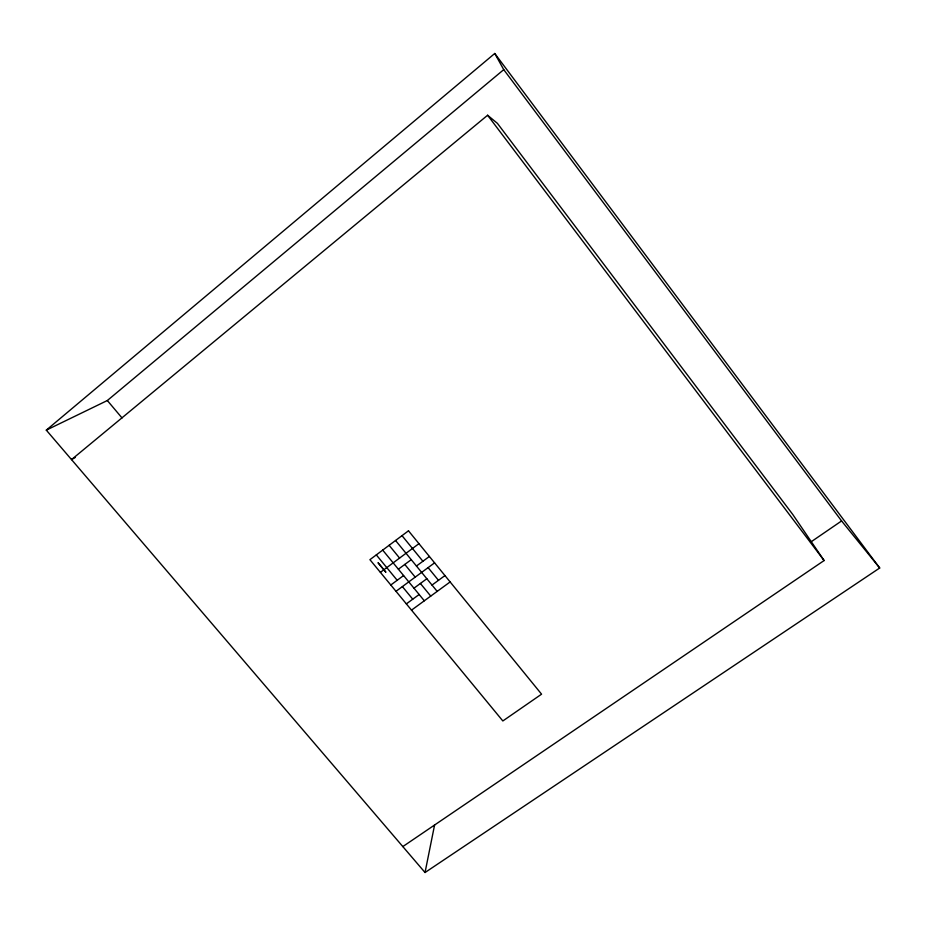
<?xml version="1.0" encoding="UTF-8"?>
<svg xmlns="http://www.w3.org/2000/svg" width="926" height="926" viewBox="0 0 926 926"><rect width="100%" height="100%" fill="white"/><g stroke="black" fill="none" stroke-linecap="round" stroke-linejoin="round"><path stroke-width="1.39" d="M425.034 872.523L879.7 567.997L494.762 53.477L46.3 430.139L425.034 872.523L434.595 824.939M46.3 430.139L107.335 400.53L503.744 69.647L494.762 53.477M402.822 846.584L824.105 560.543L792.772 514.486L497.412 123.355L487.608 115.241L71.522 459.597L75.214 457.49M380.389 572.361L383.572 569.988M383.862 569.779L418.957 543.655M398.388 569.201L411.237 559.663M390.807 585L403.586 575.544M416.445 566.029L429.386 556.468M395.992 591.309L434.583 562.846M413.968 588.195L426.84 578.738M406.352 603.879L419.154 594.504M432.014 585.07L444.955 575.578M411.514 610.141L450.129 581.933M810.551 542.196L841.584 520.944L879.7 567.997M107.335 400.53L122.024 417.939M382.704 550.113L424.316 600.789M376.315 554.894L397.185 580.278M402.382 586.598L412.741 599.191M395.552 540.483L437.188 591.39M389.117 545.298L399.592 558.077M404.801 564.443L415.207 577.141M420.392 583.473L430.74 596.101M402.011 535.656L422.904 561.26M428.113 567.626L438.484 580.336M487.608 115.241L824.105 560.543M503.744 69.647L841.584 520.944M408.482 530.806L369.925 559.674L502.841 720.96L541.571 694.176L408.482 530.806M378.167 562.858L385.76 572.083L378.167 562.858"/></g></svg>
